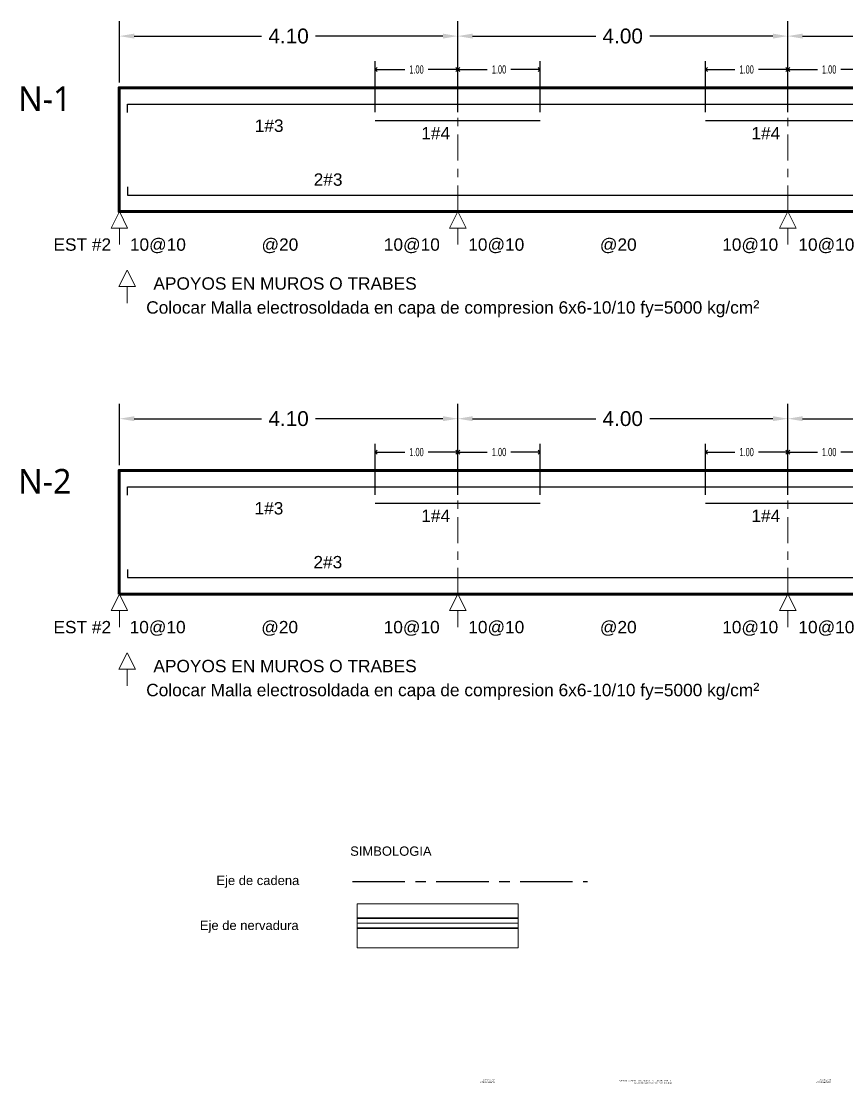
# Model space of a CAD drawing. Header units: millimetres. Extents: x 2248 to 2332, y 0 to 1240.
# Drawn here: x 2251.78 to 2261.78, y 1197.22 to 1210.1 of the extents above; entities that cross this region are included whole.
import ezdxf
from ezdxf.enums import TextEntityAlignment as Align

# ---------------------------------------------------------------- set-up
doc = ezdxf.new("R2010")
doc.units = ezdxf.units.MM
doc.linetypes.add('CENTERX2', pattern=[101.6, 63.5, -12.7, 12.7, -12.7])
doc.layers.get('Defpoints').update_dxf_attribs({"color": 8})
for name, color, linetype, lineweight in [('00-LETREROS 1', 7, 'Continuous', 0), ('02-MAKROS', 202, 'Continuous', 0), ('02-MAKROS COMP', 212, 'Continuous', 0), ('e-cadena', 6, 'CENTERX2', 30), ('SECC. NERVADURA', 7, 'Continuous', 20), ('SECCION  DE  NERVADURAS', 254, 'Continuous', 25)]:
    doc.layers.add(name, color=color, linetype=linetype, lineweight=lineweight)
doc.styles.add('DIM2', font='archtitl.shx', dxfattribs={"width": 0.65})
doc.styles.add('LETREROS', font='trebuc.ttf', dxfattribs={"oblique": 25, "height": 0.375})
doc.styles.add('MH-100', font='arial.ttf', dxfattribs={"height": 0.15})
doc.styles.add('out', font='arial.ttf')
doc.styles.get("Standard").update_dxf_attribs({"font": 'arial.ttf'})
doc.styles.add('TEXTO DETALLES', font='arial.ttf', dxfattribs={"height": 0.017})
doc.dimstyles.new('Copy of DIM-GRAL', dxfattribs={"dimscale": 0, "dimtxt": 0.1, "dimasz": 0.05, "dimexe": 0.1, "dimexo": 0.1, "dimgap": 0.05, "dimtad": 0, "dimzin": 0, "dimdsep": 46, "dimtxsty": 'DIM2', "dimblk": 'OPEN90', "dimcen": 0.1, "dimclrd": 1, "dimclre": 8, "dimclrt": 6, "dimadec": 0, "dimazin": 0, "dimtfac": 1, "dimtmove": 0, "dimatfit": 1, "dimldrblk": 'OPEN90', "dimfxl": 1, "dimtolj": 1, "dimtzin": 0, "dimarcsym": 0})
doc.dimstyles.get("Standard").update_dxf_attribs({"dimtxt": 0.18, "dimasz": 0.18, "dimexe": 0.18, "dimexo": 0.0625, "dimgap": 0.09, "dimtad": 0, "dimtih": 1, "dimtoh": 1, "dimzin": 0, "dimdsep": 46, "dimtxsty": 'Standard', "dimcen": 0.09, "dimadec": 0, "dimazin": 0, "dimtfac": 1, "dimtofl": 0, "dimtmove": 0, "dimatfit": 3, "dimfxl": 1, "dimtolj": 1, "dimtzin": 0, "dimarcsym": 0})

# ---------------------------------------------------------------- blocks, each defined once
blk = doc.blocks.new('*D253')
at = {"layer": 'Defpoints', "color": 0, "linetype": 'Continuous', "lineweight": -2, "ltscale": 0.02, "transparency": 16777216}
for p in [(2257.069, 1209.924), (2252.969, 1209.297), (2257.069, 1209.297)]:
    blk.add_point(p, dxfattribs=at)
at = {"layer": 'SECCION  DE  NERVADURAS', "color": 0, "linetype": 'Continuous', "lineweight": -2, "ltscale": 0.02, "transparency": 16777216}
for p, q in [((2252.969, 1209.36), (2252.969, 1210.104)), ((2257.069, 1209.36), (2257.069, 1210.104)), ((2253.149, 1209.924), (2254.692, 1209.924)), ((2256.889, 1209.924), (2255.346, 1209.924))]:
    blk.add_line(p, q, dxfattribs=at)
for points in [[(2253.149, 1209.954), (2253.149, 1209.894), (2252.969, 1209.924)], [(2256.889, 1209.954), (2256.889, 1209.894), (2257.069, 1209.924)]]:
    blk.add_solid(points, dxfattribs=at)
at = {"layer": 'SECCION  DE  NERVADURAS', "color": 0, "linetype": 'Continuous', "ltscale": 0.02, "transparency": 16777216, "insert": (2255.019, 1209.924), "char_height": 0.18, "attachment_point": 5}
blk.add_mtext('\\A1;4.10', dxfattribs=at)
blk = doc.blocks.new('*D257')
at = {"layer": 'Defpoints', "color": 0, "linetype": 'Continuous', "lineweight": -2, "ltscale": 0.02, "transparency": 16777216}
for p in [(2261.067, 1209.924), (2257.069, 1209.297), (2261.067, 1209.297)]:
    blk.add_point(p, dxfattribs=at)
at = {"layer": 'SECCION  DE  NERVADURAS', "color": 0, "linetype": 'Continuous', "lineweight": -2, "ltscale": 0.02, "transparency": 16777216}
for p, q in [((2257.069, 1209.36), (2257.069, 1210.104)), ((2261.067, 1209.36), (2261.067, 1210.104)), ((2257.249, 1209.924), (2258.741, 1209.924)), ((2260.887, 1209.924), (2259.395, 1209.924))]:
    blk.add_line(p, q, dxfattribs=at)
for points in [[(2257.249, 1209.954), (2257.249, 1209.894), (2257.069, 1209.924)], [(2260.887, 1209.954), (2260.887, 1209.894), (2261.067, 1209.924)]]:
    blk.add_solid(points, dxfattribs=at)
at = {"layer": 'SECCION  DE  NERVADURAS', "color": 0, "linetype": 'Continuous', "ltscale": 0.02, "transparency": 16777216, "insert": (2259.068, 1209.924), "char_height": 0.18, "attachment_point": 5}
blk.add_mtext('\\A1;4.00', dxfattribs=at)
blk = doc.blocks.new('*D258')
at = {"layer": 'Defpoints', "color": 0, "linetype": 'Continuous', "lineweight": -2, "ltscale": 0.02, "transparency": 16777216}
for p in [(2265.067, 1209.924), (2261.067, 1209.297), (2265.067, 1209.297)]:
    blk.add_point(p, dxfattribs=at)
at = {"layer": 'SECCION  DE  NERVADURAS', "color": 0, "linetype": 'Continuous', "lineweight": -2, "ltscale": 0.02, "transparency": 16777216}
for p, q in [((2261.067, 1209.36), (2261.067, 1210.104)), ((2265.067, 1209.36), (2265.067, 1210.104)), ((2261.247, 1209.924), (2262.74, 1209.924)), ((2264.887, 1209.924), (2263.395, 1209.924))]:
    blk.add_line(p, q, dxfattribs=at)
for points in [[(2261.247, 1209.954), (2261.247, 1209.894), (2261.067, 1209.924)], [(2264.887, 1209.954), (2264.887, 1209.894), (2265.067, 1209.924)]]:
    blk.add_solid(points, dxfattribs=at)
at = {"layer": 'SECCION  DE  NERVADURAS', "color": 0, "linetype": 'Continuous', "ltscale": 0.02, "transparency": 16777216, "insert": (2263.067, 1209.924), "char_height": 0.18, "attachment_point": 5}
blk.add_mtext('\\A1;4.00', dxfattribs=at)
blk = doc.blocks.new('*D262')
at = {"layer": 'Defpoints', "color": 0, "linetype": 'Continuous', "ltscale": 0.02, "transparency": 16777216}
for p in [(2257.069, 1205.286), (2252.969, 1204.659), (2257.069, 1204.659)]:
    blk.add_point(p, dxfattribs=at)
at = {"layer": 'SECCION  DE  NERVADURAS', "color": 0, "linetype": 'Continuous', "lineweight": -2, "ltscale": 0.02, "transparency": 16777216}
for p, q in [((2252.969, 1204.722), (2252.969, 1205.466)), ((2257.069, 1204.722), (2257.069, 1205.466)), ((2253.149, 1205.286), (2254.692, 1205.286)), ((2256.889, 1205.286), (2255.346, 1205.286))]:
    blk.add_line(p, q, dxfattribs=at)
at = {"layer": 'SECCION  DE  NERVADURAS', "color": 0, "linetype": 'Continuous', "ltscale": 0.02, "transparency": 16777216}
for points in [[(2253.149, 1205.316), (2253.149, 1205.256), (2252.969, 1205.286)], [(2256.889, 1205.316), (2256.889, 1205.256), (2257.069, 1205.286)]]:
    blk.add_solid(points, dxfattribs=at)
at = {"layer": 'SECCION  DE  NERVADURAS', "color": 0, "linetype": 'Continuous', "ltscale": 0.02, "transparency": 16777216, "insert": (2255.019, 1205.286), "char_height": 0.18, "attachment_point": 5}
blk.add_mtext('\\A1;4.10', dxfattribs=at)
blk = doc.blocks.new('*D264')
at = {"layer": 'Defpoints', "color": 0, "linetype": 'Continuous', "ltscale": 0.02, "transparency": 16777216}
for p in [(2261.067, 1205.286), (2257.069, 1204.659), (2261.067, 1204.659)]:
    blk.add_point(p, dxfattribs=at)
at = {"layer": 'SECCION  DE  NERVADURAS', "color": 0, "linetype": 'Continuous', "lineweight": -2, "ltscale": 0.02, "transparency": 16777216}
for p, q in [((2257.069, 1204.722), (2257.069, 1205.466)), ((2261.067, 1204.722), (2261.067, 1205.466)), ((2257.249, 1205.286), (2258.741, 1205.286)), ((2260.887, 1205.286), (2259.395, 1205.286))]:
    blk.add_line(p, q, dxfattribs=at)
at = {"layer": 'SECCION  DE  NERVADURAS', "color": 0, "linetype": 'Continuous', "ltscale": 0.02, "transparency": 16777216}
for points in [[(2257.249, 1205.316), (2257.249, 1205.256), (2257.069, 1205.286)], [(2260.887, 1205.316), (2260.887, 1205.256), (2261.067, 1205.286)]]:
    blk.add_solid(points, dxfattribs=at)
at = {"layer": 'SECCION  DE  NERVADURAS', "color": 0, "linetype": 'Continuous', "ltscale": 0.02, "transparency": 16777216, "insert": (2259.068, 1205.286), "char_height": 0.18, "attachment_point": 5}
blk.add_mtext('\\A1;4.00', dxfattribs=at)
blk = doc.blocks.new('*D265')
at = {"layer": 'Defpoints', "color": 0, "linetype": 'Continuous', "ltscale": 0.02, "transparency": 16777216}
for p in [(2265.067, 1205.286), (2261.067, 1204.659), (2265.067, 1204.659)]:
    blk.add_point(p, dxfattribs=at)
at = {"layer": 'SECCION  DE  NERVADURAS', "color": 0, "linetype": 'Continuous', "lineweight": -2, "ltscale": 0.02, "transparency": 16777216}
for p, q in [((2261.067, 1204.722), (2261.067, 1205.466)), ((2265.067, 1204.722), (2265.067, 1205.466)), ((2261.247, 1205.286), (2262.74, 1205.286)), ((2264.887, 1205.286), (2263.395, 1205.286))]:
    blk.add_line(p, q, dxfattribs=at)
at = {"layer": 'SECCION  DE  NERVADURAS', "color": 0, "linetype": 'Continuous', "ltscale": 0.02, "transparency": 16777216}
for points in [[(2261.247, 1205.316), (2261.247, 1205.256), (2261.067, 1205.286)], [(2264.887, 1205.316), (2264.887, 1205.256), (2265.067, 1205.286)]]:
    blk.add_solid(points, dxfattribs=at)
at = {"layer": 'SECCION  DE  NERVADURAS', "color": 0, "linetype": 'Continuous', "ltscale": 0.02, "transparency": 16777216, "insert": (2263.067, 1205.286), "char_height": 0.18, "attachment_point": 5}
blk.add_mtext('\\A1;4.00', dxfattribs=at)
blk = doc.blocks.new('_Open90')
at = {"color": 0, "linetype": 'ByBlock', "lineweight": -2}
for p, q in [((0, 0), (-1, 0)), ((-0.5, 0.5), (0, 0)), ((0, 0), (-0.5, -0.5))]:
    blk.add_line(p, q, dxfattribs=at)
blk = doc.blocks.new('*D419')
at = {"layer": 'Defpoints', "color": 0, "lineweight": -2, "transparency": 16777216}
for p in [(2257.069, 1209.519), (2256.069, 1208.901), (2257.069, 1208.901)]:
    blk.add_point(p, dxfattribs=at)
at = {"layer": 'SECC. NERVADURA', "color": 8, "lineweight": -2, "transparency": 16777216}
for p, q in [((2256.069, 1209.001), (2256.069, 1209.619)), ((2257.069, 1209.001), (2257.069, 1209.619))]:
    blk.add_line(p, q, dxfattribs=at)
at = {"layer": 'SECC. NERVADURA', "color": 1, "lineweight": -2, "transparency": 16777216}
for p, q in [((2256.119, 1209.519), (2256.426, 1209.519)), ((2257.019, 1209.519), (2256.712, 1209.519))]:
    blk.add_line(p, q, dxfattribs=at)
at = {"layer": 'SECC. NERVADURA', "color": 1, "lineweight": -2, "transparency": 16777216, "xscale": 0.05, "yscale": 0.05, "zscale": 0.05, "rotation": 180}
blk.add_blockref('_Open90', (2256.069, 1209.519), dxfattribs=at)
at = {"layer": 'SECC. NERVADURA', "color": 1, "lineweight": -2, "transparency": 16777216, "xscale": 0.05, "yscale": 0.05, "zscale": 0.05}
blk.add_blockref('_Open90', (2257.069, 1209.519), dxfattribs=at)
at = {"layer": 'SECC. NERVADURA', "color": 6, "lineweight": -2, "transparency": 16777216, "insert": (2256.569, 1209.519), "char_height": 0.1, "attachment_point": 5, "style": 'DIM2'}
blk.add_mtext('\\A1;1.00', dxfattribs=at)
blk = doc.blocks.new('*D420')
at = {"layer": 'Defpoints', "color": 0, "lineweight": -2, "transparency": 16777216}
for p in [(2258.069, 1209.519), (2257.069, 1208.901), (2258.069, 1208.901)]:
    blk.add_point(p, dxfattribs=at)
at = {"layer": 'SECC. NERVADURA', "color": 8, "lineweight": -2, "transparency": 16777216}
for p, q in [((2257.069, 1209.001), (2257.069, 1209.619)), ((2258.069, 1209.001), (2258.069, 1209.619))]:
    blk.add_line(p, q, dxfattribs=at)
at = {"layer": 'SECC. NERVADURA', "color": 1, "lineweight": -2, "transparency": 16777216}
for p, q in [((2257.119, 1209.519), (2257.426, 1209.519)), ((2258.019, 1209.519), (2257.712, 1209.519))]:
    blk.add_line(p, q, dxfattribs=at)
at = {"layer": 'SECC. NERVADURA', "color": 1, "lineweight": -2, "transparency": 16777216, "xscale": 0.05, "yscale": 0.05, "zscale": 0.05, "rotation": 180}
blk.add_blockref('_Open90', (2257.069, 1209.519), dxfattribs=at)
at = {"layer": 'SECC. NERVADURA', "color": 1, "lineweight": -2, "transparency": 16777216, "xscale": 0.05, "yscale": 0.05, "zscale": 0.05}
blk.add_blockref('_Open90', (2258.069, 1209.519), dxfattribs=at)
at = {"layer": 'SECC. NERVADURA', "color": 6, "lineweight": -2, "transparency": 16777216, "insert": (2257.569, 1209.519), "char_height": 0.1, "attachment_point": 5, "style": 'DIM2'}
blk.add_mtext('\\A1;1.00', dxfattribs=at)
blk = doc.blocks.new('*D421')
at = {"layer": 'Defpoints', "color": 0, "lineweight": -2, "transparency": 16777216}
for p in [(2261.069, 1209.519), (2260.069, 1208.901), (2261.069, 1208.901)]:
    blk.add_point(p, dxfattribs=at)
at = {"layer": 'SECC. NERVADURA', "color": 8, "lineweight": -2, "transparency": 16777216}
for p, q in [((2260.069, 1209.001), (2260.069, 1209.619)), ((2261.069, 1209.001), (2261.069, 1209.619))]:
    blk.add_line(p, q, dxfattribs=at)
at = {"layer": 'SECC. NERVADURA', "color": 1, "lineweight": -2, "transparency": 16777216}
for p, q in [((2260.119, 1209.519), (2260.426, 1209.519)), ((2261.019, 1209.519), (2260.712, 1209.519))]:
    blk.add_line(p, q, dxfattribs=at)
at = {"layer": 'SECC. NERVADURA', "color": 1, "lineweight": -2, "transparency": 16777216, "xscale": 0.05, "yscale": 0.05, "zscale": 0.05, "rotation": 180}
blk.add_blockref('_Open90', (2260.069, 1209.519), dxfattribs=at)
at = {"layer": 'SECC. NERVADURA', "color": 1, "lineweight": -2, "transparency": 16777216, "xscale": 0.05, "yscale": 0.05, "zscale": 0.05}
blk.add_blockref('_Open90', (2261.069, 1209.519), dxfattribs=at)
at = {"layer": 'SECC. NERVADURA', "color": 6, "lineweight": -2, "transparency": 16777216, "insert": (2260.569, 1209.519), "char_height": 0.1, "attachment_point": 5, "style": 'DIM2'}
blk.add_mtext('\\A1;1.00', dxfattribs=at)
blk = doc.blocks.new('*D422')
at = {"layer": 'Defpoints', "color": 0, "lineweight": -2, "transparency": 16777216}
for p in [(2262.069, 1209.519), (2261.069, 1208.901), (2262.069, 1208.901)]:
    blk.add_point(p, dxfattribs=at)
at = {"layer": 'SECC. NERVADURA', "color": 8, "lineweight": -2, "transparency": 16777216}
for p, q in [((2261.069, 1209.001), (2261.069, 1209.619)), ((2262.069, 1209.001), (2262.069, 1209.619))]:
    blk.add_line(p, q, dxfattribs=at)
at = {"layer": 'SECC. NERVADURA', "color": 1, "lineweight": -2, "transparency": 16777216}
for p, q in [((2261.119, 1209.519), (2261.426, 1209.519)), ((2262.019, 1209.519), (2261.712, 1209.519))]:
    blk.add_line(p, q, dxfattribs=at)
at = {"layer": 'SECC. NERVADURA', "color": 1, "lineweight": -2, "transparency": 16777216, "xscale": 0.05, "yscale": 0.05, "zscale": 0.05, "rotation": 180}
blk.add_blockref('_Open90', (2261.069, 1209.519), dxfattribs=at)
at = {"layer": 'SECC. NERVADURA', "color": 1, "lineweight": -2, "transparency": 16777216, "xscale": 0.05, "yscale": 0.05, "zscale": 0.05}
blk.add_blockref('_Open90', (2262.069, 1209.519), dxfattribs=at)
at = {"layer": 'SECC. NERVADURA', "color": 6, "lineweight": -2, "transparency": 16777216, "insert": (2261.569, 1209.519), "char_height": 0.1, "attachment_point": 5, "style": 'DIM2'}
blk.add_mtext('\\A1;1.00', dxfattribs=at)
blk = doc.blocks.new('*D425')
at = {"layer": 'Defpoints', "color": 0, "lineweight": -2, "transparency": 16777216}
for p in [(2257.069, 1204.881), (2256.069, 1204.263), (2257.069, 1204.263)]:
    blk.add_point(p, dxfattribs=at)
at = {"layer": 'SECC. NERVADURA', "color": 8, "lineweight": -2, "transparency": 16777216}
for p, q in [((2256.069, 1204.363), (2256.069, 1204.981)), ((2257.069, 1204.363), (2257.069, 1204.981))]:
    blk.add_line(p, q, dxfattribs=at)
at = {"layer": 'SECC. NERVADURA', "color": 1, "lineweight": -2, "transparency": 16777216}
for p, q in [((2256.119, 1204.881), (2256.426, 1204.881)), ((2257.019, 1204.881), (2256.712, 1204.881))]:
    blk.add_line(p, q, dxfattribs=at)
at = {"layer": 'SECC. NERVADURA', "color": 1, "lineweight": -2, "transparency": 16777216, "xscale": 0.05, "yscale": 0.05, "zscale": 0.05, "rotation": 180}
blk.add_blockref('_Open90', (2256.069, 1204.881), dxfattribs=at)
at = {"layer": 'SECC. NERVADURA', "color": 1, "lineweight": -2, "transparency": 16777216, "xscale": 0.05, "yscale": 0.05, "zscale": 0.05}
blk.add_blockref('_Open90', (2257.069, 1204.881), dxfattribs=at)
at = {"layer": 'SECC. NERVADURA', "color": 6, "lineweight": -2, "transparency": 16777216, "insert": (2256.569, 1204.881), "char_height": 0.1, "attachment_point": 5, "style": 'DIM2'}
blk.add_mtext('\\A1;1.00', dxfattribs=at)
blk = doc.blocks.new('*D426')
at = {"layer": 'Defpoints', "color": 0, "lineweight": -2, "transparency": 16777216}
for p in [(2258.069, 1204.881), (2257.069, 1204.263), (2258.069, 1204.263)]:
    blk.add_point(p, dxfattribs=at)
at = {"layer": 'SECC. NERVADURA', "color": 8, "lineweight": -2, "transparency": 16777216}
for p, q in [((2257.069, 1204.363), (2257.069, 1204.981)), ((2258.069, 1204.363), (2258.069, 1204.981))]:
    blk.add_line(p, q, dxfattribs=at)
at = {"layer": 'SECC. NERVADURA', "color": 1, "lineweight": -2, "transparency": 16777216}
for p, q in [((2257.119, 1204.881), (2257.426, 1204.881)), ((2258.019, 1204.881), (2257.712, 1204.881))]:
    blk.add_line(p, q, dxfattribs=at)
at = {"layer": 'SECC. NERVADURA', "color": 1, "lineweight": -2, "transparency": 16777216, "xscale": 0.05, "yscale": 0.05, "zscale": 0.05, "rotation": 180}
blk.add_blockref('_Open90', (2257.069, 1204.881), dxfattribs=at)
at = {"layer": 'SECC. NERVADURA', "color": 1, "lineweight": -2, "transparency": 16777216, "xscale": 0.05, "yscale": 0.05, "zscale": 0.05}
blk.add_blockref('_Open90', (2258.069, 1204.881), dxfattribs=at)
at = {"layer": 'SECC. NERVADURA', "color": 6, "lineweight": -2, "transparency": 16777216, "insert": (2257.569, 1204.881), "char_height": 0.1, "attachment_point": 5, "style": 'DIM2'}
blk.add_mtext('\\A1;1.00', dxfattribs=at)
blk = doc.blocks.new('*D427')
at = {"layer": 'Defpoints', "color": 0, "lineweight": -2, "transparency": 16777216}
for p in [(2261.069, 1204.881), (2260.069, 1204.263), (2261.069, 1204.263)]:
    blk.add_point(p, dxfattribs=at)
at = {"layer": 'SECC. NERVADURA', "color": 8, "lineweight": -2, "transparency": 16777216}
for p, q in [((2260.069, 1204.363), (2260.069, 1204.981)), ((2261.069, 1204.363), (2261.069, 1204.981))]:
    blk.add_line(p, q, dxfattribs=at)
at = {"layer": 'SECC. NERVADURA', "color": 1, "lineweight": -2, "transparency": 16777216}
for p, q in [((2260.119, 1204.881), (2260.426, 1204.881)), ((2261.019, 1204.881), (2260.712, 1204.881))]:
    blk.add_line(p, q, dxfattribs=at)
at = {"layer": 'SECC. NERVADURA', "color": 1, "lineweight": -2, "transparency": 16777216, "xscale": 0.05, "yscale": 0.05, "zscale": 0.05, "rotation": 180}
blk.add_blockref('_Open90', (2260.069, 1204.881), dxfattribs=at)
at = {"layer": 'SECC. NERVADURA', "color": 1, "lineweight": -2, "transparency": 16777216, "xscale": 0.05, "yscale": 0.05, "zscale": 0.05}
blk.add_blockref('_Open90', (2261.069, 1204.881), dxfattribs=at)
at = {"layer": 'SECC. NERVADURA', "color": 6, "lineweight": -2, "transparency": 16777216, "insert": (2260.569, 1204.881), "char_height": 0.1, "attachment_point": 5, "style": 'DIM2'}
blk.add_mtext('\\A1;1.00', dxfattribs=at)
blk = doc.blocks.new('*D428')
at = {"layer": 'Defpoints', "color": 0, "lineweight": -2, "transparency": 16777216}
for p in [(2262.069, 1204.881), (2261.069, 1204.263), (2262.069, 1204.263)]:
    blk.add_point(p, dxfattribs=at)
at = {"layer": 'SECC. NERVADURA', "color": 8, "lineweight": -2, "transparency": 16777216}
for p, q in [((2261.069, 1204.363), (2261.069, 1204.981)), ((2262.069, 1204.363), (2262.069, 1204.981))]:
    blk.add_line(p, q, dxfattribs=at)
at = {"layer": 'SECC. NERVADURA', "color": 1, "lineweight": -2, "transparency": 16777216}
for p, q in [((2261.119, 1204.881), (2261.426, 1204.881)), ((2262.019, 1204.881), (2261.712, 1204.881))]:
    blk.add_line(p, q, dxfattribs=at)
at = {"layer": 'SECC. NERVADURA', "color": 1, "lineweight": -2, "transparency": 16777216, "xscale": 0.05, "yscale": 0.05, "zscale": 0.05, "rotation": 180}
blk.add_blockref('_Open90', (2261.069, 1204.881), dxfattribs=at)
at = {"layer": 'SECC. NERVADURA', "color": 1, "lineweight": -2, "transparency": 16777216, "xscale": 0.05, "yscale": 0.05, "zscale": 0.05}
blk.add_blockref('_Open90', (2262.069, 1204.881), dxfattribs=at)
at = {"layer": 'SECC. NERVADURA', "color": 6, "lineweight": -2, "transparency": 16777216, "insert": (2261.569, 1204.881), "char_height": 0.1, "attachment_point": 5, "style": 'DIM2'}
blk.add_mtext('\\A1;1.00', dxfattribs=at)

msp = doc.modelspace()

# ---------------------------------------------------------------- linework, layer by layer
at = {"layer": '02-MAKROS', "color": 102}
for points in [[(2257.799, 1199.17), (2257.799, 1199.405), (2255.85, 1199.405), (2255.85, 1199.17)], [(2257.799, 1198.87), (2257.799, 1199.17), (2255.85, 1199.17), (2255.85, 1198.87)]]:
    msp.add_lwpolyline(points, close=True, dxfattribs=at)
at = {"layer": '02-MAKROS COMP', "color": 122}
for p, q in [((2257.799, 1199.235), (2255.85, 1199.235)), ((2257.799, 1199.225), (2255.85, 1199.225)), ((2257.799, 1199.115), (2255.85, 1199.115)), ((2257.799, 1199.105), (2255.85, 1199.105))]:
    msp.add_line(p, q, dxfattribs=at)
at = {"layer": 'e-cadena', "lineweight": 30, "ltscale": 0.01}
msp.add_line((2255.793, 1199.675), (2258.641, 1199.675), dxfattribs=at)
at = {"layer": 'SECC. NERVADURA', "color": 1, "linetype": 'CENTERX2', "ltscale": 0.005}
for p, q in [((2257.069, 1207.797), (2257.069, 1209.297)), ((2261.069, 1207.797), (2261.069, 1209.297)), ((2257.069, 1203.159), (2257.069, 1204.659)), ((2261.069, 1203.159), (2261.069, 1204.659))]:
    msp.add_line(p, q, dxfattribs=at)
at = {"layer": 'SECC. NERVADURA', "color": 32, "lineweight": 30, "ltscale": 0.005, "true_color": 0xcd6928}
for p, q in [((2253.066, 1208.997), (2253.066, 1209.097)), ((2253.066, 1209.097), (2269.067, 1209.097)), ((2256.069, 1208.901), (2258.069, 1208.901)), ((2260.069, 1208.901), (2262.069, 1208.901)), ((2253.066, 1208.097), (2253.066, 1207.997)), ((2253.066, 1207.997), (2269.067, 1207.997)), ((2253.066, 1204.359), (2253.066, 1204.459)), ((2256.069, 1204.263), (2258.069, 1204.263)), ((2260.069, 1204.263), (2262.069, 1204.263)), ((2253.066, 1203.459), (2253.066, 1203.359))]:
    msp.add_line(p, q, dxfattribs=at)
at = {"layer": 'SECC. NERVADURA', "color": 1}
for p, q in [((2252.969, 1207.797), (2252.869, 1207.597)), ((2252.969, 1207.797), (2253.069, 1207.597)), ((2257.069, 1207.797), (2256.969, 1207.597)), ((2257.069, 1207.797), (2257.169, 1207.597)), ((2261.069, 1207.797), (2260.969, 1207.597)), ((2261.069, 1207.797), (2261.169, 1207.597)), ((2252.969, 1207.597), (2252.969, 1207.397)), ((2257.069, 1207.597), (2257.069, 1207.397)), ((2261.069, 1207.597), (2261.069, 1207.397)), ((2253.063, 1207.087), (2252.963, 1206.887)), ((2253.063, 1207.087), (2253.163, 1206.887)), ((2253.063, 1206.887), (2253.063, 1206.687)), ((2252.969, 1203.159), (2252.869, 1202.959)), ((2252.969, 1203.159), (2253.069, 1202.959)), ((2257.069, 1203.159), (2256.969, 1202.959)), ((2257.069, 1203.159), (2257.169, 1202.959)), ((2261.069, 1203.159), (2260.969, 1202.959)), ((2261.069, 1203.159), (2261.169, 1202.959)), ((2252.969, 1202.959), (2252.969, 1202.759)), ((2257.069, 1202.959), (2257.069, 1202.759)), ((2261.069, 1202.959), (2261.069, 1202.759)), ((2253.063, 1202.449), (2252.963, 1202.249)), ((2253.063, 1202.449), (2253.163, 1202.249)), ((2253.063, 1202.249), (2253.063, 1202.049))]:
    msp.add_line(p, q, dxfattribs=at)
at = {"layer": 'SECC. NERVADURA', "color": 146, "lineweight": 60, "ltscale": 0.005, "true_color": 0x105689}
for points in [[(2269.167, 1209.297), (2252.966, 1209.297), (2252.966, 1207.797), (2269.167, 1207.797)], [(2252.966, 1203.159), (2267.767, 1203.159), (2267.767, 1204.659), (2252.966, 1204.659)]]:
    msp.add_lwpolyline(points, close=True, dxfattribs=at)
at = {"layer": 'SECC. NERVADURA', "color": 1}
for points in [[(2252.869, 1207.597), (2253.069, 1207.597)], [(2256.969, 1207.597), (2257.169, 1207.597)], [(2260.969, 1207.597), (2261.169, 1207.597)], [(2252.963, 1206.887), (2253.163, 1206.887)], [(2252.869, 1202.959), (2253.069, 1202.959)], [(2256.969, 1202.959), (2257.169, 1202.959)], [(2260.969, 1202.959), (2261.169, 1202.959)], [(2252.963, 1202.249), (2253.163, 1202.249)]]:
    msp.add_lwpolyline(points, dxfattribs=at)
at = {"layer": 'SECC. NERVADURA', "color": 32, "lineweight": 30, "ltscale": 0.005, "true_color": 0xcd6928}
for points in [[(2253.066, 1204.459), (2267.667, 1204.459), (2267.667, 1204.359)], [(2253.066, 1203.359), (2267.667, 1203.359), (2267.667, 1203.459)]]:
    msp.add_lwpolyline(points, dxfattribs=at)

# ---------------------------------------------------------------- texts
at = {"layer": '00-LETREROS 1', "char_height": 0.017}
for s, insert, width, attachment_point, style in [('CADENA DE CERRAMIENTO', (2257.517, 1197.276), 0.2304, 3, 'TEXTO DETALLES'), ('\\pi0.22221;CA{\\fArial|b0|i0|c238|p34;P}A D{\\fArial|b0|i0|c238|p34;E} CO{\\fArial|b0|i0|c238|p34;MPRESIÓ}N{\\fArial|b0|i0|c238|p34;,} CONC{\\fArial|b0|i0|c238|p34;RET}O {\\fArial|b0|i0|c238|p34;ESTRU}C{\\fArial|b0|i0|c238|p34;TUR}A{\\fArial|b0|i0|c238|p34;L} D{\\fArial|b0|i0|c238|p34;E} \\P\\pi0.40141;AC{\\fArial|b0|i0|c238|p34;UER}DO A {\\fArial|b0|i0|c238|p34;PR}O{\\fArial|b0|i0|c238|p34;YE}C{\\fArial|b0|i0|c238|p34;T}O {\\fArial|b0|i0|c238|p34;ESTRU}C{\\fArial|b0|i0|c238|p34;TUR}A{\\fArial|b0|i0|c238|p34;L}', (2258.804, 1197.269), 0.86376, 1, 'out'), ('CADENA DE CERRAMIENTO', (2261.593, 1197.276), 0.2304, 3, 'TEXTO DETALLES')]:
    msp.add_mtext(s, dxfattribs=dict(at, insert=insert, width=width, attachment_point=attachment_point, style=style))
at = {"layer": 'SECC. NERVADURA', "color": 1, "lineweight": 0, "style": 'LETREROS'}
for s, p in [('N-1', (2251.742, 1209.015)), ('N-2', (2251.742, 1204.377))]:
    msp.add_text(s, height=0.3, rotation=359.9786, dxfattribs=at).set_placement(p)
at = {"layer": 'SECC. NERVADURA', "color": 1, "style": 'MH-100'}
for s, p in [('1#3', (2254.609, 1208.763)), ('1#4', (2256.627, 1208.672)), ('1#4', (2260.627, 1208.672)), ('2#3', (2255.323, 1208.11)), ('EST #2', (2252.17, 1207.322)), ('10@10', (2253.096, 1207.322)), ('@20', (2254.691, 1207.322)), ('10@10', (2256.173, 1207.322)), ('10@10', (2257.196, 1207.322)), ('@20', (2258.791, 1207.322)), ('10@10', (2260.273, 1207.322)), ('10@10', (2261.196, 1207.322)), ('1#3', (2254.606, 1204.125)), ('1#4', (2256.627, 1204.034)), ('1#4', (2260.627, 1204.034)), ('2#3', (2255.32, 1203.472)), ('EST #2', (2252.17, 1202.684)), ('10@10', (2253.093, 1202.684)), ('@20', (2254.688, 1202.684)), ('10@10', (2256.171, 1202.684)), ('10@10', (2257.196, 1202.684)), ('@20', (2258.791, 1202.684)), ('10@10', (2260.273, 1202.684)), ('10@10', (2261.196, 1202.684))]:
    msp.add_text(s, height=0.15, dxfattribs=at).set_placement(p)
at = {"layer": 'SECC. NERVADURA', "color": 10}
for s, p in [('SIMBOLOGIA', (2256.752, 1199.987)), ('Eje de cadena', (2255.149, 1199.632)), ('Eje de nervadura', (2255.141, 1199.087))]:
    msp.add_text(s, height=0.1125, rotation=359.9786, dxfattribs=at).set_placement(p, align=Align.RIGHT)
at = {"layer": 'SECC. NERVADURA', "color": 1, "linetype": 'Continuous', "ltscale": 0.05, "char_height": 0.15, "attachment_point": 1}
for s, insert, width in [('APOYOS EN MUROS O TRABES', (2253.381, 1207), 4.19648), ('Colocar Malla electrosoldada en capa de compresion 6x6-10/10 fy=5000 kg/cm{\\H1.08333x;²}', (2253.294, 1206.722), 8.29797), ('APOYOS EN MUROS O TRABES', (2253.381, 1202.362), 4.19648), ('Colocar Malla electrosoldada en capa de compresion 6x6-10/10 fy=5000 kg/cm{\\H1.08333x;²}', (2253.294, 1202.084), 8.29797)]:
    msp.add_mtext(s, dxfattribs=dict(at, insert=insert, width=width))

# ---------------------------------------------------------------- dimensions: what is measured, and where the dimension line sits
at = {"layer": 'SECC. NERVADURA', "lineweight": -2}
for base, p1, p2, picture, middle in [((2257.069, 1209.519), (2256.069, 1208.901), (2257.069, 1208.901), '*D419', (2256.569, 1209.519)), ((2258.069, 1209.519), (2257.069, 1208.901), (2258.069, 1208.901), '*D420', (2257.569, 1209.519)), ((2261.069, 1209.519), (2260.069, 1208.901), (2261.069, 1208.901), '*D421', (2260.569, 1209.519)), ((2262.069, 1209.519), (2261.069, 1208.901), (2262.069, 1208.901), '*D422', (2261.569, 1209.519)), ((2257.069, 1204.881), (2256.069, 1204.263), (2257.069, 1204.263), '*D425', (2256.569, 1204.881)), ((2258.069, 1204.881), (2257.069, 1204.263), (2258.069, 1204.263), '*D426', (2257.569, 1204.881)), ((2261.069, 1204.881), (2260.069, 1204.263), (2261.069, 1204.263), '*D427', (2260.569, 1204.881)), ((2262.069, 1204.881), (2261.069, 1204.263), (2262.069, 1204.263), '*D428', (2261.569, 1204.881))]:
    dim = msp.add_linear_dim(base=base, p1=p1, p2=p2, dimstyle='Copy of DIM-GRAL', override={"dimscale": 1}, dxfattribs=at)
    dim.commit()
    dim.dimension.update_dxf_attribs({"geometry": picture, "text_midpoint": middle})
at = {"layer": 'SECCION  DE  NERVADURAS', "linetype": 'Continuous', "ltscale": 0.02}
for base, p1, p2, picture, middle in [((2257.069, 1209.924), (2252.969, 1209.297), (2257.069, 1209.297), '*D253', (2255.019, 1209.924)), ((2261.067, 1209.924), (2257.069, 1209.297), (2261.067, 1209.297), '*D257', (2259.068, 1209.924)), ((2265.067, 1209.924), (2261.067, 1209.297), (2265.067, 1209.297), '*D258', (2263.067, 1209.924)), ((2257.069, 1205.286), (2252.969, 1204.659), (2257.069, 1204.659), '*D262', (2255.019, 1205.286)), ((2261.067, 1205.286), (2257.069, 1204.659), (2261.067, 1204.659), '*D264', (2259.068, 1205.286)), ((2265.067, 1205.286), (2261.067, 1204.659), (2265.067, 1204.659), '*D265', (2263.067, 1205.286))]:
    dim = msp.add_linear_dim(base=base, p1=p1, p2=p2, dimstyle='Standard', dxfattribs=at)
    dim.commit()
    dim.dimension.update_dxf_attribs({"geometry": picture, "text_midpoint": middle})

doc.saveas('drawing.dxf')
